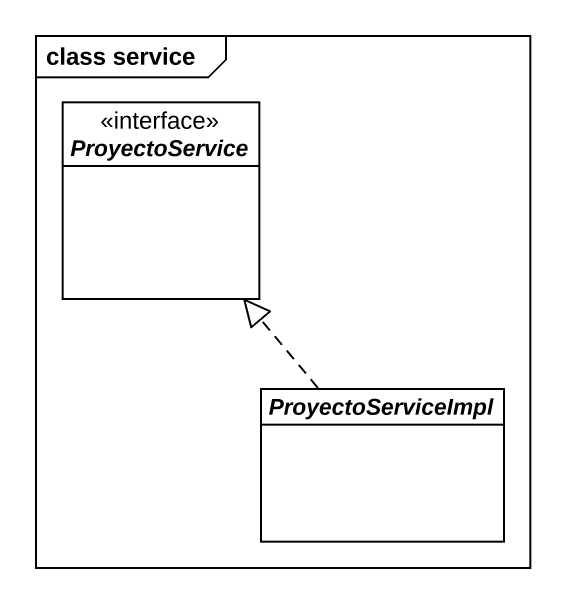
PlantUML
@startuml
mainframe class service
hide circle
hide empty members
interface ProyectoService <<interface>>
abstract class ProyectoServiceImpl
ProyectoServiceImpl .up.|> ProyectoService
@enduml
